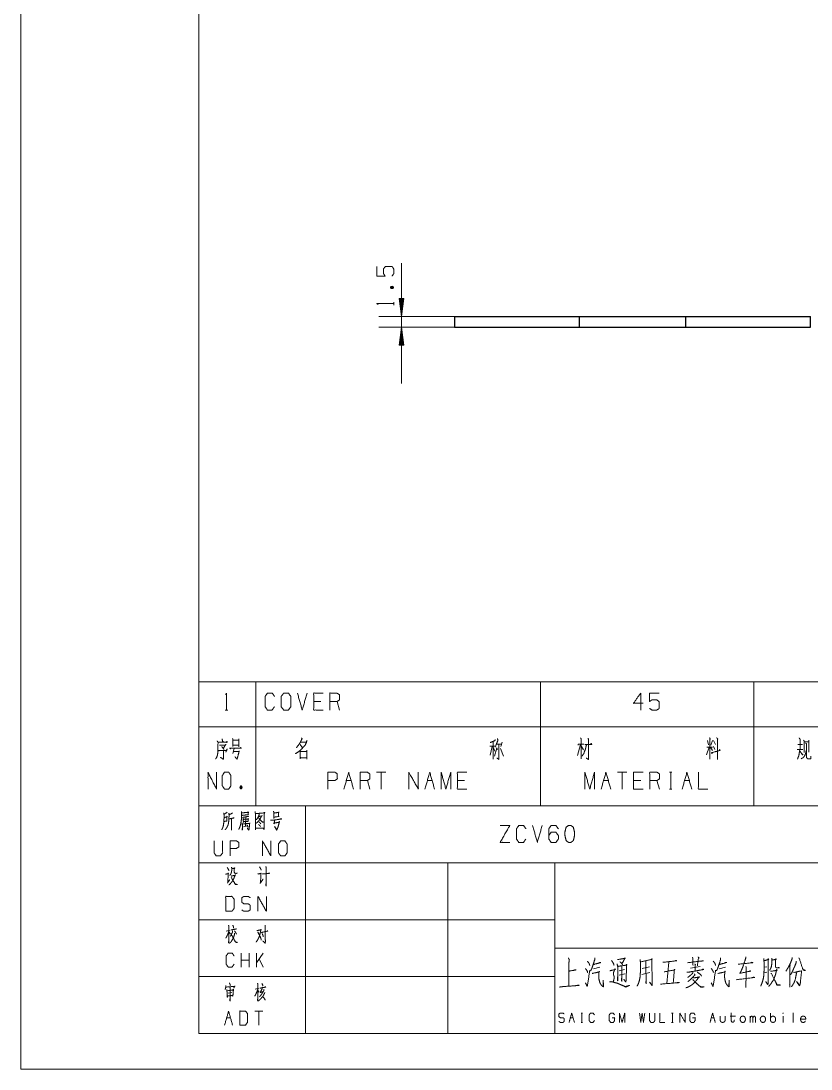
# Model space of a CAD drawing. Header units: millimetres. Extents: x 0 to 210, y 0 to 297.
# Drawn here: x 0 to 111, y 0 to 147.4 of the extents above; entities that cross this region are included whole.
import ezdxf

# ---------------------------------------------------------------- set-up
doc = ezdxf.new("R2010")
doc.units = ezdxf.units.MM
doc.layers.add('101', color=7, linetype='Continuous', true_color=0xffffff)

msp = doc.modelspace()

# ---------------------------------------------------------------- linework, layer by layer
at = {"layer": '101', "color": 133, "linetype": 'Continuous', "lineweight": 18}
for p, q in [((0, 297), (0, 0)), ((25, 292), (25, 5)), ((25, 37), (205, 37)), ((25, 37), (25, 5)), ((40, 37), (40, 5)), ((25, 29), (205, 29)), ((60, 29), (60, 5)), ((75, 29), (75, 5)), ((25, 21), (75, 21)), ((75, 17), (184, 17)), ((25, 13), (75, 13)), ((25, 5), (205, 5)), ((25, 5), (205, 5)), ((0, 0), (210, 0))]:
    msp.add_line(p, q, dxfattribs=at)
at = {"layer": '101', "color": 22, "linetype": 'Continuous', "lineweight": 18}
for p, q in [((53.47, 96.38), (53.47, 113.29)), ((53.8, 108.36), (53.13, 108.36)), ((53.13, 108.36), (53.47, 105.82)), ((53.14, 108.36), (53.14, 108.33)), ((53.14, 108.36), (53.14, 108.33)), ((53.19, 108.36), (53.19, 107.94)), ((53.24, 108.36), (53.24, 107.56)), ((53.29, 108.36), (53.29, 107.17)), ((53.34, 108.36), (53.34, 106.79)), ((53.39, 108.36), (53.39, 106.4)), ((53.44, 108.36), (53.44, 106.01)), ((53.47, 105.82), (53.8, 108.36)), ((53.49, 108.36), (53.49, 106.01)), ((53.54, 108.36), (53.54, 106.4)), ((53.59, 108.36), (53.59, 106.79)), ((53.64, 108.36), (53.64, 107.17)), ((53.7, 108.36), (53.7, 107.56)), ((53.75, 108.36), (53.75, 107.94)), ((53.8, 108.36), (53.8, 108.33)), ((53.8, 108.36), (53.8, 108.33)), ((60.94, 105.82), (50.29, 105.82)), ((60.94, 104.32), (50.29, 104.32)), ((53.47, 104.32), (53.13, 101.78)), ((53.34, 101.78), (53.34, 103.36)), ((53.39, 101.78), (53.39, 103.74)), ((53.44, 101.78), (53.44, 104.13)), ((53.8, 101.78), (53.47, 104.32)), ((53.49, 101.78), (53.49, 104.13)), ((53.54, 101.78), (53.54, 103.74)), ((53.59, 101.78), (53.59, 103.36)), ((53.13, 101.78), (53.8, 101.78)), ((53.14, 101.78), (53.14, 101.81)), ((53.14, 101.78), (53.14, 101.81)), ((53.19, 101.78), (53.19, 102.2)), ((53.24, 101.78), (53.24, 102.58)), ((53.29, 101.78), (53.29, 102.97)), ((53.64, 101.78), (53.64, 102.97)), ((53.7, 101.78), (53.7, 102.58)), ((53.75, 101.78), (53.75, 102.2)), ((53.8, 101.78), (53.8, 101.81)), ((53.8, 101.78), (53.8, 101.81))]:
    msp.add_line(p, q, dxfattribs=at)
at = {"layer": '101', "color": 72, "linetype": 'Continuous', "lineweight": 18}
for p, q in [((51.92, 109.81), (52.35, 109.97)), ((52.37, 107.41), (52.37, 107.84)), ((25, 54.46), (33, 54.46)), ((25, 54.46), (25, 48.11)), ((33, 54.46), (33, 48.11)), ((33, 54.46), (73, 54.46)), ((73, 54.46), (73, 48.11)), ((73, 54.46), (103, 54.46)), ((103, 54.46), (128, 54.46)), ((103, 54.46), (103, 48.11)), ((42.14, 51.68), (41.13, 51.68)), ((44.75, 50.48), (44.41, 51.68)), ((28.67, 50.48), (29.09, 50.48)), ((25, 48.11), (33, 48.11)), ((25, 48.11), (25, 37)), ((33, 48.11), (73, 48.11)), ((33, 48.11), (33, 37)), ((73, 48.11), (73, 37)), ((73, 48.11), (103, 48.11)), ((103, 48.11), (103, 37)), ((103, 48.11), (128, 48.11)), ((29.76, 46.22), (30.58, 46.22)), ((30.59, 46.45), (30.59, 45.3)), ((66.35, 46.08), (66.35, 43.55)), ((67.63, 45.98), (67.45, 45.35)), ((96.49, 46.18), (96.62, 45.6)), ((97.15, 46.18), (96.94, 45.53)), ((97.33, 46.2), (97.61, 45.62)), ((110.1, 46.03), (110.7, 46.03)), ((110.7, 46.25), (110.7, 44.55)), ((29.76, 45.53), (30.58, 45.53)), ((29.95, 45.08), (29.76, 44.38)), ((29.81, 44.65), (30.59, 44.65)), ((39.23, 45.65), (39.55, 45.17)), ((65.88, 45.4), (66.64, 45.4)), ((66.21, 45.35), (65.95, 44.13)), ((66.39, 45.17), (66.6, 44.7)), ((66.87, 45.12), (66.55, 44)), ((66.78, 45.68), (67.56, 45.68)), ((66.8, 45.17), (66.94, 44.95)), ((67.38, 45.08), (67.79, 43.98)), ((78.6, 45.62), (78.21, 44.08)), ((78.74, 45.35), (79.04, 44.9)), ((96.72, 45.25), (96.32, 44.17)), ((96.37, 45.25), (97.18, 45.25)), ((96.87, 45.25), (97.18, 44.77)), ((97.31, 45.37), (97.52, 44.92)), ((109.06, 44.95), (109.87, 44.95)), ((109.15, 45.65), (109.82, 45.65)), ((51.28, 41.74), (49.94, 41.74)), ((50.61, 41.74), (50.61, 39.36)), ((85.14, 41.74), (83.8, 41.74)), ((84.47, 41.74), (84.47, 39.36)), ((91.12, 41.74), (91.46, 41.74)), ((91.3, 41.74), (91.3, 39.36)), ((30.85, 39.81), (30.99, 39.39)), ((45.72, 40.56), (46.39, 40.56)), ((49, 39.36), (48.67, 40.56)), ((57.1, 40.56), (57.77, 40.56)), ((62.33, 40.56), (61.32, 40.56)), ((81.86, 40.56), (82.53, 40.56)), ((87.08, 40.56), (86.08, 40.56)), ((89.7, 39.36), (89.36, 40.56)), ((93.24, 40.56), (93.91, 40.56)), ((91.12, 39.36), (91.46, 39.36)), ((25, 37), (33, 37)), ((33, 37), (73, 37)), ((73, 37), (103, 37)), ((103, 37), (128, 37)), ((31.58, 35.44), (31.57, 34.13)), ((31.29, 34.04), (31.83, 34.2)), ((29.41, 19.54), (28.85, 19.39)), ((29.22, 19.29), (29.42, 19.02)), ((30.96, 14.33), (30.96, 16.3)), ((32.07, 14.33), (32.07, 16.3)), ((34.05, 16.3), (33.08, 14.93)), ((33.08, 14.33), (33.08, 16.3)), ((32.07, 15.33), (30.96, 15.33)), ((34.05, 14.33), (33.49, 15.51)), ((91.04, 15.01), (90.77, 12.01)), ((80.43, 14.08), (81.33, 14.32)), ((84.04, 13.81), (84.82, 13.98)), ((84.04, 13.19), (84.87, 13.39)), ((87.26, 13.29), (88.38, 13.57)), ((88.33, 14.39), (87.28, 14.12)), ((94.09, 14.19), (95.45, 14.43)), ((98.11, 14.08), (99.01, 14.32)), ((104.82, 14.39), (104.43, 14.32)), ((104.79, 13.63), (104.43, 13.53)), ((29.11, 10.67), (29.64, 10.75)), ((33.49, 11.35), (32.92, 11.23)), ((33.28, 11.06), (33.47, 10.81)), ((33.97, 8.15), (32.86, 8.15)), ((33.41, 8.15), (33.41, 6.19)), ((78.7, 7.87), (78.89, 7.87)), ((78.8, 7.87), (78.8, 6.56)), ((91.43, 7.87), (91.62, 7.87)), ((91.53, 7.87), (91.53, 6.56)), ((99.65, 7.43), (100.38, 7.43)), ((102.48, 6.56), (102.48, 7.43)), ((105.3, 6.91), (105.3, 7.87)), ((107.09, 7.43), (107.09, 6.56)), ((108.5, 7.89), (108.5, 6.56)), ((28.89, 7.18), (29.45, 7.18)), ((77.2, 7.22), (77.57, 7.22)), ((78.7, 6.56), (78.89, 6.56)), ((91.43, 6.56), (91.62, 6.56)), ((97, 7.22), (97.37, 7.22))]:
    msp.add_line(p, q, dxfattribs=at)
at = {"layer": '101', "color": 251, "linetype": 'Continuous', "lineweight": 25}
for p, q in [((60.94, 105.82), (60.94, 104.32)), ((78.44, 105.82), (78.44, 104.32)), ((93.44, 104.32), (93.44, 105.82)), ((110.94, 104.32), (110.94, 105.82))]:
    msp.add_line(p, q, dxfattribs=at)
at = {"layer": '101', "color": 72, "linetype": 'Continuous', "lineweight": 18}
for points, knots in [([(52.15, 111.49), (52.37, 111.83), (52.37, 112.52), (52.15, 112.85), (51.2, 112.85), (50.95, 112.52), (50.95, 111.83), (51.17, 111.49), (50, 111.49), (50, 112.85)], [0, 0, 0.062228, 0.168343, 0.230571, 0.376815, 0.441265, 0.54738, 0.609608, 0.79049, 1, 1]), ([(52.35, 109.81), (52.35, 109.97), (52.12, 110.06), (51.92, 109.97), (51.92, 109.81), (52.12, 109.73), (52.35, 109.81), (51.92, 109.97)], [0, 0, 0.093979, 0.236784, 0.365955, 0.459934, 0.589107, 0.731915, 1, 1]), ([(50.2, 107.49), (50, 107.63), (52.37, 107.63)], [0, 0, 0.093492, 1, 1]), ([(28.74, 52.65), (28.88, 52.85), (28.88, 50.48)], [0, 0, 0.093489, 1, 1]), ([(35.62, 50.95), (35.29, 50.48), (34.63, 50.48), (34.3, 50.95), (34.3, 52.38), (34.63, 52.85), (35.31, 52.85), (35.64, 52.38)], [0, 0, 0.114569, 0.243367, 0.357935, 0.638584, 0.753152, 0.885431, 1, 1]), ([(36.91, 50.48), (37.58, 50.48), (37.92, 50.95), (37.92, 52.38), (37.58, 52.85), (36.91, 52.85), (36.56, 52.38), (36.56, 50.95), (36.91, 50.48)], [0, 0, 0.102684, 0.19162, 0.409478, 0.498413, 0.601097, 0.69162, 0.909478, 1, 1]), ([(38.85, 52.85), (39.52, 50.48), (40.2, 52.85)], [0, 0, 0.5, 1, 1]), ([(42.47, 50.48), (41.13, 50.48), (41.13, 52.85), (42.47, 52.85)], [0, 0, 0.265391, 0.734609, 1, 1]), ([(43.41, 50.48), (43.41, 52.85), (44.41, 52.85), (44.75, 52.63), (44.75, 51.9), (44.41, 51.68), (43.41, 51.68)], [0, 0, 0.400951, 0.571035, 0.639278, 0.761674, 0.829917, 1, 1]), ([(87.41, 51.43), (86.07, 51.43), (87.08, 52.85), (87.08, 50.48)], [0, 0, 0.24587, 0.565295, 1, 1]), ([(88.33, 50.7), (88.66, 50.48), (89.35, 50.48), (89.69, 50.7), (89.69, 51.65), (89.35, 51.9), (88.66, 51.9), (88.33, 51.68), (88.33, 52.85), (89.69, 52.85)], [0, 0, 0.062228, 0.168343, 0.230571, 0.376816, 0.441265, 0.547381, 0.609609, 0.79049, 1, 1]), ([(27.56, 46.13), (27.69, 45.95), (27.66, 44.45), (27.59, 44.08), (27.48, 43.78), (27.34, 43.6)], [0, 0, 0.081566, 0.649823, 0.793832, 0.914831, 1, 1]), ([(27.7, 45.95), (29.01, 45.95), (28.93, 46.08), (28.85, 45.9)], [0, 0, 0.79327, 0.883172, 1, 1]), ([(27.89, 45.55), (28.71, 45.55), (28.8, 45.68), (28.41, 45.08), (28.5, 44.95), (28.22, 45.35)], [0, 0, 0.349352, 0.41636, 0.723317, 0.790326, 1, 1]), ([(28.25, 46.45), (28.36, 46), (28.39, 46.08), (28.35, 45.9)], [0, 0, 0.638265, 0.750293, 1, 1]), ([(29.7, 46.47), (29.78, 46.38), (29.78, 45.35)], [0, 0, 0.110318, 1, 1]), ([(39.32, 45.95), (40.08, 45.95), (40.2, 46.18), (39.97, 45.6), (39.55, 45.12), (39.14, 44.7), (38.56, 44.33)], [0, 0, 0.213826, 0.286067, 0.460277, 0.639449, 0.804911, 1, 1]), ([(39.43, 46.55), (39.53, 46.38), (39.48, 46.45), (39.28, 45.98), (39.05, 45.62), (38.7, 45.17)], [0, 0, 0.11364, 0.16465, 0.449685, 0.682204, 1, 1]), ([(66.64, 46.35), (66.64, 46.2), (65.95, 45.9)], [0, 0, 0.166334, 1, 1]), ([(66.94, 46.47), (67.03, 46.22), (66.64, 45.28)], [0, 0, 0.205287, 1, 1]), ([(78.64, 46.55), (78.71, 46.45), (78.71, 43.6)], [0, 0, 0.041201, 1, 1]), ([(79.22, 45.65), (80.21, 45.65), (80.12, 45.78), (80.01, 45.65)], [0, 0, 0.757415, 0.87456, 1, 1]), ([(79.68, 46.53), (79.73, 46.38), (79.73, 43.53), (79.43, 43.73)], [0, 0, 0.047209, 0.892895, 1, 1]), ([(96.76, 46.58), (96.87, 46.38), (96.81, 46.45), (96.81, 43.55)], [0, 0, 0.070343, 0.098885, 1, 1]), ([(97.75, 46.58), (97.93, 46.38), (97.86, 46.45), (97.86, 43.53)], [0, 0, 0.081004, 0.112287, 1, 1]), ([(109.36, 46.55), (109.48, 46.35), (109.48, 45), (109.39, 44.7), (109.36, 44.38), (109.29, 44.03), (109.2, 43.83), (109.11, 43.55)], [0, 0, 0.076124, 0.513098, 0.61433, 0.720148, 0.835726, 0.906502, 1, 1]), ([(110.26, 45.83), (110.38, 45.73), (110.38, 44.85), (110.3, 44.6), (110.26, 44.38), (110.19, 44.2), (110.05, 43.95), (109.91, 43.78), (109.62, 43.63)], [0, 0, 0.062433, 0.405832, 0.509894, 0.59928, 0.673353, 0.786074, 0.87437, 1, 1]), ([(109.96, 46.25), (110.05, 46.1), (110.05, 44.5)], [0, 0, 0.098129, 1, 1]), ([(27.91, 44.83), (27.81, 44.7), (27.77, 44.8), (28.91, 44.8), (28.96, 45), (28.79, 44.55)], [0, 0, 0.074525, 0.127161, 0.672611, 0.770465, 1, 1]), ([(28.44, 44.83), (28.44, 43.55), (28.03, 43.83)], [0, 0, 0.72158, 1, 1]), ([(29.46, 45.08), (29.41, 45), (29.32, 45.12), (30.97, 45.12), (30.87, 45.2), (30.76, 45.08)], [0, 0, 0.040633, 0.11244, 0.868409, 0.923643, 1, 1]), ([(30.67, 44.73), (30.37, 43.55), (30.07, 43.9)], [0, 0, 0.72503, 1, 1]), ([(39.16, 44.8), (39.21, 44.73), (39.21, 43.6), (39.21, 43.78), (40.15, 43.78), (40.15, 43.55), (40.15, 44.83), (40.15, 44.65), (39.25, 44.65)], [0, 0, 0.018725, 0.248081, 0.283758, 0.47474, 0.520612, 0.780548, 0.816225, 1, 1]), ([(67.15, 45.68), (67.15, 43.53), (66.87, 43.73)], [0, 0, 0.861249, 1, 1]), ([(78.3, 45.53), (78.28, 45.68), (79.1, 45.68)], [0, 0, 0.156665, 1, 1]), ([(79.47, 45.62), (79.4, 45.37), (79.36, 45.15), (79.29, 44.9), (79.18, 44.65), (79.1, 44.38), (78.95, 44.17), (78.85, 43.98)], [0, 0, 0.146032, 0.274052, 0.420084, 0.572725, 0.735081, 0.872758, 1, 1]), ([(97.15, 44.5), (97.1, 44.38), (96.99, 44.45), (98.23, 44.8), (98.17, 44.92), (98.1, 44.77)], [0, 0, 0.073273, 0.143367, 0.837239, 0.910514, 1, 1]), ([(109.47, 44.7), (109.82, 44.17), (109.87, 44.23), (109.73, 44.33)], [0, 0, 0.720053, 0.802973, 1, 1]), ([(110.4, 44.7), (110.4, 43.78), (110.49, 43.65), (110.63, 43.6), (110.99, 43.6), (110.99, 43.98)], [0, 0, 0.472766, 0.551006, 0.627665, 0.808337, 1, 1]), ([(26.28, 39.36), (26.28, 41.74), (27.47, 39.36), (27.47, 41.74)], [0, 0, 0.32062, 0.67938, 1, 1]), ([(28.6, 39.36), (29.2, 39.36), (29.5, 39.84), (29.5, 41.26), (29.2, 41.74), (28.6, 41.74), (28.29, 41.26), (28.29, 39.84), (28.6, 39.36)], [0, 0, 0.094595, 0.183573, 0.409674, 0.498652, 0.593247, 0.683573, 0.909673, 1, 1]), ([(43.11, 39.36), (43.11, 41.74), (44.11, 41.74), (44.45, 41.51), (44.45, 40.79), (44.1, 40.56), (43.11, 40.56)], [0, 0, 0.401146, 0.571312, 0.639588, 0.762043, 0.832819, 1, 1]), ([(47.66, 39.36), (47.66, 41.74), (48.67, 41.74), (49, 41.51), (49, 40.79), (48.67, 40.56), (47.66, 40.56)], [0, 0, 0.400952, 0.571035, 0.639278, 0.761674, 0.829917, 1, 1]), ([(54.49, 39.36), (54.49, 41.74), (55.83, 39.36), (55.83, 41.74)], [0, 0, 0.317574, 0.682426, 1, 1]), ([(59.04, 39.36), (59.04, 41.74), (59.71, 39.36), (60.38, 41.74), (60.38, 39.36)], [0, 0, 0.245192, 0.5, 0.754808, 1, 1]), ([(62.66, 39.36), (61.32, 39.36), (61.32, 41.74), (62.66, 41.74)], [0, 0, 0.26539, 0.73461, 1, 1]), ([(79.25, 39.36), (79.25, 41.74), (79.92, 39.36), (80.59, 41.74), (80.59, 39.36)], [0, 0, 0.245192, 0.5, 0.754808, 1, 1]), ([(81.52, 39.36), (82.2, 41.74), (82.87, 39.36)], [0, 0, 0.5, 1, 1]), ([(87.42, 39.36), (86.08, 39.36), (86.08, 41.74), (87.42, 41.74)], [0, 0, 0.265391, 0.734609, 1, 1]), ([(88.35, 39.36), (88.35, 41.74), (89.36, 41.74), (89.7, 41.51), (89.7, 40.79), (89.36, 40.56), (88.35, 40.56)], [0, 0, 0.400952, 0.571035, 0.639278, 0.761674, 0.829917, 1, 1]), ([(95.18, 41.74), (95.18, 39.36), (96.53, 39.36)], [0, 0, 0.638733, 1, 1]), ([(30.85, 39.39), (30.99, 39.39), (31.07, 39.61), (30.99, 39.81), (30.85, 39.81), (30.77, 39.61), (30.85, 39.39), (30.99, 39.81)], [0, 0, 0.086283, 0.23189, 0.363169, 0.449452, 0.580731, 0.726338, 1, 1]), ([(28.99, 36.12), (28.93, 36.08), (28.51, 35.79), (28.48, 35.97), (28.53, 35.79), (28.53, 35.21), (28.51, 34.86), (28.49, 34.62), (28.46, 34.38), (28.42, 34.15), (28.35, 33.93), (28.28, 33.78), (28.21, 33.65)], [0, 0, 0.024362, 0.186801, 0.243941, 0.302152, 0.485022, 0.597666, 0.675195, 0.753199, 0.825098, 0.898191, 0.953346, 1, 1]), ([(28.56, 34.8), (28.59, 34.82), (28.95, 34.88), (28.9, 34.86), (28.95, 35.55), (28.98, 35.46), (28.54, 35.35)], [0, 0, 0.022685, 0.239273, 0.269988, 0.676989, 0.73256, 1, 1]), ([(29.73, 36.03), (29.48, 35.86), (29.24, 35.79), (29.21, 35.97), (29.24, 35.7), (29.23, 35.44), (29.21, 35.15), (29.2, 34.91), (29.17, 34.68), (29.13, 34.44), (29.09, 34.27), (29.01, 34.13), (28.93, 33.98), (28.85, 33.85), (28.78, 33.74), (28.7, 33.65)], [0, 0, 0.09632, 0.172939, 0.229417, 0.313418, 0.396987, 0.487496, 0.564125, 0.634337, 0.711438, 0.768976, 0.817389, 0.871907, 0.920319, 0.962889, 1, 1]), ([(30.99, 36.23), (31.01, 36.03), (31.01, 35.68), (30.99, 35.35), (30.98, 35.13), (30.94, 34.84), (30.9, 34.6), (30.85, 34.33), (30.79, 34.13), (30.71, 33.93), (30.59, 33.69)], [0, 0, 0.076502, 0.212088, 0.33934, 0.424293, 0.535105, 0.630037, 0.733303, 0.813246, 0.895185, 1, 1]), ([(31.04, 36.01), (32.01, 36.12), (31.96, 36.16), (31.91, 35.77), (31.99, 35.77), (31.02, 35.66)], [0, 0, 0.391079, 0.416921, 0.577584, 0.60892, 1, 1]), ([(31.99, 35.57), (31.94, 35.52), (31.55, 35.46), (31.33, 35.41), (31.13, 35.37)], [0, 0, 0.072254, 0.516594, 0.766873, 1, 1]), ([(32.91, 36.19), (32.94, 35.9), (32.97, 33.62), (32.96, 33.87), (34.07, 33.87), (33.99, 33.89), (33.83, 33.87)], [0, 0, 0.069513, 0.617086, 0.67568, 0.942515, 0.962044, 1, 1]), ([(32.96, 35.9), (34.27, 36.03), (34.22, 36.1), (34.19, 35.9), (34.18, 33.91), (34.16, 33.69), (34.05, 33.87)], [0, 0, 0.328132, 0.348329, 0.398411, 0.893177, 0.948287, 1, 1]), ([(33.39, 35.55), (33.46, 35.52), (33.89, 35.59), (33.85, 35.66), (33.64, 35.24), (33.49, 35.02), (33.35, 34.84), (33.21, 34.68), (33.05, 34.57)], [0, 0, 0.033937, 0.260456, 0.302021, 0.540807, 0.679362, 0.795008, 0.902031, 1, 1]), ([(33.47, 35.88), (33.47, 35.77), (33.33, 35.44), (33.16, 35.17), (33.08, 35.06)], [0, 0, 0.119857, 0.510436, 0.853215, 1, 1]), ([(35.49, 36.25), (35.55, 35.99), (35.55, 35.21), (35.55, 35.41), (36.3, 35.52), (36.17, 35.52), (36.2, 36.08), (36.22, 36.16), (36.25, 36.1), (36.14, 36.08), (35.55, 35.99)], [0, 0, 0.076616, 0.29412, 0.35005, 0.563218, 0.598366, 0.753975, 0.779217, 0.799827, 0.831204, 1, 1]), ([(29.23, 35.17), (29.93, 35.3), (29.88, 35.33), (29.81, 35.28)], [0, 0, 0.834809, 0.895274, 1, 1]), ([(29.59, 35.21), (29.59, 33.58), (29.57, 33.69), (29.59, 33.87)], [0, 0, 0.849784, 0.907773, 1, 1]), ([(31.08, 34.62), (31.1, 34.42), (31.12, 33.91), (31.1, 33.58), (31.08, 33.67), (31.12, 33.89)], [0, 0, 0.147471, 0.523364, 0.768668, 0.835022, 1, 1]), ([(31.12, 34.44), (32.18, 34.55), (32.15, 34.62), (32.13, 34.51), (32.08, 34), (32.07, 33.8), (32.01, 33.58), (31.8, 33.87), (32.02, 33.65)], [0, 0, 0.374083, 0.399751, 0.438832, 0.617592, 0.687461, 0.767889, 0.891106, 1, 1]), ([(31.21, 35.26), (31.23, 35.1), (31.26, 34.66), (31.24, 34.77), (31.97, 34.84), (31.91, 34.84), (31.96, 35.24), (31.99, 35.17), (31.23, 35.1)], [0, 0, 0.056492, 0.217482, 0.258029, 0.525926, 0.548633, 0.694164, 0.720795, 1, 1]), ([(31.79, 34.33), (31.85, 34.15), (31.88, 34.02)], [0, 0, 0.579211, 1, 1]), ([(33.36, 35.3), (33.41, 35.3), (33.89, 34.73), (34.07, 34.73), (33.89, 34.77), (33.82, 34.82)], [0, 0, 0.037879, 0.645168, 0.784058, 0.927466, 1, 1]), ([(33.38, 34.38), (33.58, 34.22), (33.68, 34.11)], [0, 0, 0.637933, 1, 1]), ([(33.44, 34.75), (33.61, 34.6), (33.69, 34.49)], [0, 0, 0.630825, 1, 1]), ([(35.06, 34.97), (35.27, 34.97), (35.67, 35.02), (36.67, 35.17), (36.56, 35.19), (36.41, 35.15)], [0, 0, 0.107042, 0.322387, 0.855627, 0.91443, 1, 1]), ([(35.66, 35.02), (35.55, 34.49), (35.52, 34.57), (36.34, 34.71), (36.3, 34.8), (36.3, 34.71), (36.2, 34.33), (36.14, 34.09), (36.06, 33.89), (36, 33.74), (35.95, 33.62), (35.92, 33.6), (35.64, 34.11), (35.94, 33.65)], [0, 0, 0.136367, 0.159976, 0.371153, 0.396348, 0.418608, 0.516111, 0.579315, 0.633124, 0.675136, 0.70536, 0.714998, 0.861275, 1, 1]), ([(68.68, 31.87), (67.34, 31.87), (68.68, 34.24), (67.34, 34.24)], [0, 0, 0.248063, 0.751937, 1, 1]), ([(70.94, 32.34), (70.61, 31.87), (69.95, 31.87), (69.62, 32.34), (69.62, 33.77), (69.95, 34.24), (70.62, 34.24), (70.96, 33.77)], [0, 0, 0.114568, 0.243367, 0.357935, 0.638584, 0.753153, 0.885432, 1, 1]), ([(74.17, 32.82), (74.49, 33.29), (75.18, 33.29), (75.51, 32.82), (75.51, 32.34), (75.18, 31.87), (74.49, 31.87), (74.17, 32.34), (74.17, 33.77), (74.49, 34.24), (75.18, 34.24), (75.51, 33.77)], [0, 0, 0.076963, 0.169761, 0.248073, 0.312018, 0.390331, 0.483129, 0.560092, 0.751927, 0.82889, 0.921688, 1, 1]), ([(77.28, 31.87), (77.61, 32.12), (77.79, 32.82), (77.79, 33.29), (77.61, 34.02), (77.28, 34.24), (76.94, 34.24), (76.6, 34.02), (76.43, 33.29), (76.44, 32.82), (76.6, 32.12), (76.94, 31.87), (77.28, 31.87)], [0, 0, 0.067526, 0.183971, 0.260583, 0.380942, 0.44614, 0.500306, 0.565504, 0.685863, 0.762528, 0.878309, 0.945834, 1, 1]), ([(27.15, 32.07), (27.15, 30.39), (27.43, 29.97), (28.02, 29.97), (28.34, 30.39), (28.34, 32.07)], [0, 0, 0.337151, 0.438598, 0.557781, 0.662849, 1, 1]), ([(29.41, 29.97), (29.41, 32.07), (30.3, 32.07), (30.6, 31.87), (30.6, 31.23), (30.29, 31.03), (29.41, 31.03)], [0, 0, 0.401146, 0.571312, 0.639588, 0.762043, 0.832819, 1, 1]), ([(33.94, 29.97), (33.94, 32.07), (35.12, 29.97), (35.12, 32.07)], [0, 0, 0.317574, 0.682426, 1, 1]), ([(36.5, 29.97), (37.09, 29.97), (37.39, 30.39), (37.39, 31.65), (37.09, 32.07), (36.5, 32.07), (36.19, 31.65), (36.19, 30.39), (36.5, 29.97)], [0, 0, 0.102684, 0.19162, 0.409478, 0.498413, 0.601097, 0.691619, 0.909477, 1, 1]), ([(28.99, 28.33), (29.18, 28.02), (29.21, 27.89)], [0, 0, 0.726446, 1, 1]), ([(29.6, 28.37), (29.62, 28.17), (29.62, 27.95), (29.58, 27.75), (29.54, 27.55), (29.47, 27.42), (29.41, 27.31), (29.33, 27.2)], [0, 0, 0.161539, 0.340476, 0.503497, 0.668951, 0.787641, 0.890429, 1, 1]), ([(29.63, 28.19), (30.05, 28.24), (30.02, 28.31), (29.97, 28.13), (29.97, 27.97), (29.97, 27.69), (29.99, 27.62), (30.02, 27.55), (30.08, 27.53), (30.16, 27.51), (30.27, 27.51), (30.33, 27.53), (30.38, 27.58)], [0, 0, 0.256865, 0.301249, 0.41201, 0.505691, 0.679668, 0.720916, 0.765302, 0.805444, 0.85461, 0.920841, 0.960986, 1, 1]), ([(33.53, 28.42), (33.72, 28.08), (33.75, 27.95)], [0, 0, 0.736536, 1, 1]), ([(34.42, 28.48), (34.44, 28.33), (34.44, 25.74), (34.42, 25.92), (34.44, 26.14)], [0, 0, 0.049514, 0.872927, 0.929447, 1, 1]), ([(28.76, 27.4), (29.18, 27.49), (29.12, 27.58), (29.1, 27.4), (29.08, 26.23), (29.01, 26.14), (29.33, 26.61)], [0, 0, 0.16742, 0.209471, 0.278411, 0.733408, 0.779232, 1, 1]), ([(29.54, 27.13), (30.15, 27.25), (30.1, 27.31), (29.96, 26.91), (29.88, 26.74), (29.8, 26.58), (29.68, 26.38), (29.54, 26.21), (29.4, 26.05), (29.29, 25.94), (29.19, 25.88)], [0, 0, 0.25494, 0.288366, 0.462054, 0.541624, 0.612967, 0.709672, 0.802667, 0.88873, 0.952732, 1, 1]), ([(29.52, 26.94), (29.55, 26.94), (30.13, 25.96), (30.43, 25.94), (30.13, 26.01), (30.05, 26.1)], [0, 0, 0.016601, 0.617584, 0.775731, 0.937327, 1, 1]), ([(33.3, 27.42), (33.74, 27.51), (33.7, 27.55), (33.67, 26.19), (33.61, 26.1), (34.03, 26.72)], [0, 0, 0.163599, 0.18344, 0.685806, 0.725488, 1, 1]), ([(33.94, 27.42), (34.95, 27.53), (34.89, 27.55), (34.77, 27.51)], [0, 0, 0.837054, 0.891368, 1, 1]), ([(28.77, 22.18), (29.65, 22.18), (29.96, 22.6), (29.96, 23.86), (29.65, 24.28), (28.77, 24.28), (28.77, 22.18)], [0, 0, 0.142135, 0.227161, 0.43179, 0.516816, 0.658951, 1, 1]), ([(31.02, 22.38), (31.32, 22.18), (31.93, 22.18), (32.22, 22.4), (32.22, 23.02), (31.93, 23.24), (31.33, 23.24), (31.02, 23.44), (31.02, 24.08), (31.33, 24.28), (31.93, 24.28), (32.22, 24.08)], [0, 0, 0.068036, 0.184055, 0.254519, 0.372335, 0.4428, 0.555843, 0.62637, 0.748394, 0.818921, 0.931964, 1, 1]), ([(33.3, 22.18), (33.3, 24.28), (34.48, 22.18), (34.48, 24.28)], [0, 0, 0.317574, 0.682426, 1, 1]), ([(29.2, 19.39), (29.12, 19.1), (29.01, 18.85), (28.91, 18.63), (28.79, 18.42)], [0, 0, 0.285938, 0.539663, 0.775434, 1, 1]), ([(29.16, 20.22), (29.23, 20.1), (29.2, 20.14), (29.2, 17.7), (29.17, 17.84), (29.2, 18.05)], [0, 0, 0.048142, 0.065074, 0.880813, 0.930182, 1, 1]), ([(29.73, 19.41), (29.72, 19.25), (29.57, 18.96), (29.47, 18.75), (29.41, 18.67)], [0, 0, 0.201933, 0.596285, 0.876828, 1, 1]), ([(29.54, 19.56), (30.29, 19.7), (30.23, 19.72), (30.16, 19.68)], [0, 0, 0.838753, 0.907253, 1, 1]), ([(29.76, 20.22), (29.85, 20.03), (29.88, 19.91), (29.88, 19.79)], [0, 0, 0.449923, 0.728678, 1, 1]), ([(30.01, 19.41), (30.18, 19.19), (30.23, 19.08), (30.29, 18.96)], [0, 0, 0.535198, 0.744447, 1, 1]), ([(33.13, 19.46), (33.77, 19.58), (33.73, 19.64), (33.68, 19.39), (33.62, 19.14), (33.56, 18.88), (33.45, 18.54), (33.32, 18.28), (33.3, 18.23), (33.18, 18.05), (33.04, 17.84)], [0, 0, 0.244424, 0.27277, 0.366787, 0.461904, 0.564546, 0.695473, 0.80714, 0.823505, 0.905515, 1, 1]), ([(33.27, 19.31), (33.67, 18.5), (33.74, 18.28), (33.75, 18.13)], [0, 0, 0.700219, 0.886542, 1, 1]), ([(33.8, 19.23), (33.84, 19.21), (34.69, 19.41), (34.63, 19.43), (34.57, 19.39)], [0, 0, 0.045964, 0.873306, 0.932105, 1, 1]), ([(34.3, 20.24), (34.33, 20.01), (34.33, 18.44), (34.34, 17.92), (34.33, 17.72), (34.31, 17.67), (33.99, 18.01), (34.31, 17.72)], [0, 0, 0.066217, 0.519981, 0.669306, 0.729161, 0.741826, 0.875055, 1, 1]), ([(29.99, 19.1), (30.01, 18.94), (29.92, 18.65), (29.83, 18.42), (29.73, 18.23), (29.56, 17.94), (29.45, 17.82), (29.32, 17.7)], [0, 0, 0.103477, 0.291956, 0.443856, 0.57619, 0.787107, 0.887317, 1, 1]), ([(29.6, 18.81), (29.64, 18.77), (30.16, 17.82), (30.43, 17.8), (30.17, 17.86), (30.1, 17.94)], [0, 0, 0.033496, 0.63366, 0.788434, 0.938664, 1, 1]), ([(33.9, 19.04), (34.03, 18.73), (34.05, 18.59)], [0, 0, 0.698421, 1, 1]), ([(29.94, 14.73), (29.66, 14.33), (29.12, 14.33), (28.84, 14.73), (28.84, 15.91), (29.12, 16.3), (29.67, 16.3), (29.95, 15.91)], [0, 0, 0.114569, 0.243367, 0.357935, 0.638584, 0.753152, 0.885431, 1, 1]), ([(76.92, 15.64), (77.07, 15.29), (77.02, 15.39), (76.99, 14.67), (76.99, 12.63), (76.97, 11.67)], [0, 0, 0.088892, 0.116032, 0.287979, 0.770794, 1, 1]), ([(79.6, 15.15), (79.82, 14.88), (79.87, 14.74), (79.92, 14.57)], [0, 0, 0.519919, 0.73571, 1, 1]), ([(80.63, 15.64), (80.63, 15.39), (80.38, 14.63), (80.21, 14.12), (80.04, 13.81)], [0, 0, 0.124612, 0.535976, 0.81716, 1, 1]), ([(80.46, 14.7), (81.5, 14.98), (81.33, 14.98), (81.16, 14.88)], [0, 0, 0.74542, 0.862771, 1, 1]), ([(82.99, 15.26), (83.26, 14.84), (83.33, 14.6)], [0, 0, 0.661597, 1, 1]), ([(83.77, 14.77), (83.85, 14.39), (83.85, 12.39), (83.8, 12.63), (83.85, 12.98)], [0, 0, 0.129595, 0.800553, 0.883167, 1, 1]), ([(83.8, 15.39), (84.92, 15.57), (84.89, 15.64), (84.46, 14.81), (84.16, 15.08), (84.48, 14.77), (84.53, 14.63)], [0, 0, 0.36175, 0.385072, 0.683729, 0.811932, 0.953357, 1, 1]), ([(83.85, 14.43), (84.72, 14.57), (85.14, 14.6), (85.09, 14.74), (85.07, 13.67), (85.04, 13.01), (85.02, 12.46), (84.99, 12.22), (84.7, 12.63)], [0, 0, 0.198437, 0.291328, 0.324004, 0.562829, 0.709268, 0.832621, 0.886809, 1, 1]), ([(86.99, 15.39), (87.06, 14.98), (87.04, 14.57), (87.04, 13.84), (87.02, 13.19), (86.97, 12.81), (86.89, 12.43), (86.77, 12.05), (86.67, 11.84), (86.58, 11.67)], [0, 0, 0.110336, 0.219176, 0.409317, 0.581468, 0.681885, 0.783317, 0.887931, 0.947989, 1, 1]), ([(87.06, 15.05), (88.7, 15.43), (88.65, 15.53), (88.65, 15.01), (88.67, 13.6), (88.67, 12.77), (88.7, 12.25), (88.67, 11.91), (88.67, 11.74), (88.31, 12.22), (88.65, 11.84)], [0, 0, 0.25021, 0.267274, 0.344453, 0.555439, 0.678925, 0.756189, 0.80777, 0.833496, 0.923863, 1, 1]), ([(87.8, 15.19), (87.84, 12.46), (87.84, 11.98), (87.82, 12.19), (87.84, 12.6)], [0, 0, 0.711345, 0.837386, 0.891778, 1, 1]), ([(90.21, 15.01), (92.14, 15.22), (92.04, 15.26), (91.87, 15.19)], [0, 0, 0.870758, 0.917254, 1, 1]), ([(93.67, 14.95), (95.87, 15.22), (95.75, 15.22), (95.6, 15.15)], [0, 0, 0.886329, 0.935184, 1, 1]), ([(94.33, 15.7), (94.43, 15.57), (94.38, 15.57), (94.43, 14.57)], [0, 0, 0.138589, 0.178592, 1, 1]), ([(94.7, 14.77), (94.79, 14.67), (94.75, 14.63), (94.72, 13.81)], [0, 0, 0.138047, 0.196037, 1, 1]), ([(95.16, 15.77), (95.31, 15.6), (95.21, 15.67), (95.04, 14.53)], [0, 0, 0.151118, 0.230946, 1, 1]), ([(97.28, 15.15), (97.5, 14.88), (97.55, 14.74), (97.6, 14.57)], [0, 0, 0.519919, 0.73571, 1, 1]), ([(98.31, 15.64), (98.31, 15.39), (98.06, 14.63), (97.89, 14.12), (97.72, 13.81)], [0, 0, 0.124612, 0.535977, 0.81716, 1, 1]), ([(98.14, 14.7), (99.18, 14.98), (99.01, 14.98), (98.84, 14.88)], [0, 0, 0.74542, 0.862771, 1, 1]), ([(100.77, 14.74), (102.84, 14.95), (102.74, 15.01), (102.48, 14.91)], [0, 0, 0.83656, 0.884539, 1, 1]), ([(101.84, 15.77), (101.84, 15.57), (101.52, 14.6), (101.31, 14.05), (101.04, 13.46), (100.99, 13.46), (102.55, 13.77), (102.45, 13.81), (102.23, 13.7)], [0, 0, 0.046524, 0.275032, 0.408547, 0.553503, 0.564467, 0.922193, 0.945451, 1, 1]), ([(104.38, 15.53), (104.4, 15.26), (104.43, 14.39), (104.4, 13.57), (104.35, 12.91), (104.21, 12.32), (104.06, 11.91), (103.94, 11.67)], [0, 0, 0.070329, 0.28934, 0.499598, 0.66644, 0.819873, 0.931328, 1, 1]), ([(104.45, 15.22), (105.09, 15.43), (104.99, 15.5), (104.99, 12.15), (104.96, 11.91), (104.94, 11.84), (104.65, 12.29), (104.94, 11.91)], [0, 0, 0.122096, 0.143967, 0.756448, 0.800872, 0.814267, 0.912285, 1, 1]), ([(105.5, 15.6), (105.52, 15.26), (105.5, 14.81), (105.45, 14.43), (105.35, 14.15), (105.23, 13.94), (105.16, 13.88)], [0, 0, 0.190955, 0.438946, 0.650197, 0.811822, 0.94447, 1, 1]), ([(105.55, 15.32), (106.13, 15.43), (106.06, 15.53), (106.01, 15.01), (106.01, 14.57), (106.04, 14.32), (106.16, 14.22), (106.6, 14.22), (106.5, 14.29), (106.33, 14.22)], [0, 0, 0.2097, 0.254412, 0.437767, 0.595973, 0.681594, 0.738018, 0.892888, 0.935041, 1, 1]), ([(108.38, 15.67), (108.35, 15.5), (108.18, 15.01), (108.01, 14.67), (107.79, 14.26), (107.62, 13.98), (107.47, 13.74)], [0, 0, 0.081145, 0.319755, 0.499048, 0.717309, 0.868472, 1, 1]), ([(108.91, 15.15), (108.94, 15.01), (108.72, 14.43), (108.62, 14.22), (108.47, 13.88), (108.33, 13.57), (108.13, 13.25)], [0, 0, 0.067376, 0.368458, 0.47848, 0.658655, 0.823687, 1, 1]), ([(109.28, 15.64), (109.35, 15.57), (109.91, 13.91), (110.26, 13.84), (109.94, 13.98), (109.84, 14.12)], [0, 0, 0.037082, 0.681736, 0.810183, 0.937685, 1, 1]), ([(77.02, 13.77), (77.99, 13.94), (77.92, 13.98), (77.75, 13.91)], [0, 0, 0.788942, 0.853363, 1, 1]), ([(79.31, 14.15), (79.53, 13.84), (79.58, 13.74), (79.63, 13.57)], [0, 0, 0.564234, 0.734009, 1, 1]), ([(79.31, 12.12), (79.58, 11.6), (79.92, 13.88)], [0, 0, 0.202025, 1, 1]), ([(80.24, 13.43), (81.29, 13.67), (81.24, 13.77), (81.21, 13.53), (81.19, 13.19), (81.19, 12.94), (81.21, 12.67), (81.31, 12.25), (81.38, 12.05), (81.48, 11.91), (81.58, 11.74), (81.7, 11.63), (81.85, 11.56), (81.82, 12.5), (81.8, 11.63)], [0, 0, 0.198343, 0.219429, 0.26416, 0.327897, 0.372402, 0.423463, 0.501847, 0.542308, 0.573453, 0.609975, 0.639453, 0.66927, 0.84099, 1, 1]), ([(82.75, 13.81), (83.53, 14.01), (83.46, 14.08), (83.38, 13.88), (83.26, 13.57), (83.24, 13.43), (83.26, 13.25), (83.33, 13.05), (83.36, 12.81), (83.28, 12.46), (83.24, 12.25)], [0, 0, 0.288066, 0.323944, 0.402266, 0.52127, 0.571262, 0.633411, 0.711733, 0.798322, 0.924133, 1, 1]), ([(84.41, 14.46), (84.41, 13.6), (84.43, 12.77), (84.43, 12.29), (84.38, 12.53), (84.43, 12.94)], [0, 0, 0.304008, 0.595981, 0.766226, 0.853067, 1, 1]), ([(90.36, 13.67), (91.89, 13.94), (91.82, 14.05), (91.65, 12.08)], [0, 0, 0.426349, 0.460964, 1, 1]), ([(93.58, 13.63), (93.65, 13.6), (93.7, 13.6), (94.94, 13.81), (95.94, 14.01), (95.87, 14.05), (95.7, 13.98)], [0, 0, 0.030219, 0.048442, 0.519508, 0.900991, 0.93121, 1, 1]), ([(94.4, 13.6), (94.43, 13.46), (94.38, 13.46), (94.09, 13.19), (93.7, 12.88)], [0, 0, 0.128574, 0.173331, 0.542434, 1, 1]), ([(94.65, 13.39), (94.7, 13.15), (94.65, 13.19), (94.31, 12.81), (94.01, 12.53), (93.72, 12.29)], [0, 0, 0.154139, 0.191519, 0.510908, 0.762595, 1, 1]), ([(95.01, 13.63), (95.5, 13.29), (95.62, 13.08)], [0, 0, 0.713216, 1, 1]), ([(96.99, 14.15), (97.21, 13.84), (97.26, 13.74), (97.31, 13.57)], [0, 0, 0.564236, 0.73401, 1, 1]), ([(96.99, 12.12), (97.26, 11.6), (97.6, 13.88)], [0, 0, 0.202026, 1, 1]), ([(97.92, 13.43), (98.96, 13.67), (98.92, 13.77), (98.89, 13.53), (98.87, 13.19), (98.87, 12.94), (98.89, 12.67), (98.99, 12.25), (99.06, 12.05), (99.16, 11.91), (99.26, 11.74), (99.38, 11.63), (99.53, 11.56), (99.5, 12.5), (99.48, 11.63)], [0, 0, 0.198342, 0.219428, 0.26416, 0.327897, 0.372402, 0.423463, 0.501847, 0.542307, 0.573452, 0.609974, 0.639453, 0.66927, 0.840991, 1, 1]), ([(101.87, 14.43), (101.89, 14.26), (101.87, 11.46), (101.84, 11.74), (101.87, 12.08)], [0, 0, 0.048505, 0.826565, 0.903707, 1, 1]), ([(105.33, 13.74), (106.26, 13.88), (106.18, 14.01), (106.11, 13.63), (106.01, 13.22), (105.91, 12.98), (105.82, 12.7), (105.67, 12.43), (105.48, 12.15), (105.33, 11.91), (105.18, 11.74), (105.06, 11.63)], [0, 0, 0.248086, 0.289439, 0.391758, 0.504362, 0.573317, 0.650816, 0.733521, 0.823007, 0.897765, 0.957654, 1, 1]), ([(105.38, 13.43), (105.45, 13.43), (106.23, 11.81), (106.72, 11.81), (106.23, 11.87), (105.94, 12.43)], [0, 0, 0.021039, 0.538445, 0.678705, 0.820361, 1, 1]), ([(108.06, 14.63), (108.04, 11.53), (108.01, 11.81), (108.06, 12.08)], [0, 0, 0.847819, 0.923473, 1, 1]), ([(108.94, 13.57), (108.96, 13.43), (108.79, 12.56), (108.6, 12.08), (108.43, 11.81), (108.26, 11.56)], [0, 0, 0.064861, 0.4718, 0.712904, 0.863112, 1, 1]), ([(108.55, 13.63), (108.62, 13.57), (108.67, 13.6), (109.69, 13.81), (109.55, 12.46), (109.5, 11.98), (109.43, 11.77), (109.38, 11.7), (108.99, 12.32), (109.4, 11.77)], [0, 0, 0.021075, 0.033595, 0.2526, 0.536205, 0.63793, 0.683936, 0.701643, 0.855332, 1, 1]), ([(29.3, 12.1), (29.39, 11.89), (29.42, 11.75)], [0, 0, 0.603342, 1, 1]), ([(33.22, 12.08), (33.28, 11.97), (33.27, 11.99), (33.27, 9.55), (33.25, 9.74), (33.27, 9.94)], [0, 0, 0.039885, 0.048389, 0.86771, 0.930393, 1, 1]), ([(33.85, 12.04), (33.96, 11.83), (33.97, 11.75), (33.96, 11.68)], [0, 0, 0.609648, 0.831593, 1, 1]), ([(75.68, 11.53), (76.26, 11.6), (77.68, 11.7), (78.43, 11.77), (78.36, 11.81), (78.09, 11.74)], [0, 0, 0.188616, 0.64251, 0.885467, 0.911353, 1, 1]), ([(82.72, 12.25), (82.92, 12.29), (83.14, 12.25), (83.46, 12.15), (83.77, 12.08), (84.24, 11.87), (84.65, 11.7), (84.97, 11.53), (85.53, 11.77), (84.97, 11.6), (84.7, 11.67)], [0, 0, 0.051192, 0.108601, 0.194772, 0.278607, 0.409734, 0.525756, 0.619011, 0.776801, 0.928429, 1, 1]), ([(89.87, 11.94), (92.53, 12.15), (92.41, 12.19), (92.19, 12.15)], [0, 0, 0.884285, 0.926313, 1, 1]), ([(94.48, 12.88), (94.55, 12.81), (95.33, 12.94), (95.28, 12.98), (94.99, 12.56), (94.82, 12.36), (94.62, 12.15), (94.4, 11.94), (94.16, 11.77), (93.89, 11.6), (93.67, 11.5), (93.43, 11.43)], [0, 0, 0.029336, 0.260531, 0.277959, 0.425847, 0.504113, 0.587088, 0.675096, 0.762234, 0.855274, 0.926064, 1, 1]), ([(94.38, 12.56), (94.45, 12.56), (94.6, 12.36), (95.14, 11.84), (95.55, 11.5), (96.01, 11.56), (95.58, 11.53), (95.38, 11.67)], [0, 0, 0.026517, 0.118384, 0.388538, 0.584009, 0.7538, 0.913392, 1, 1]), ([(100.5, 12.56), (103.09, 12.88), (102.96, 12.91), (102.74, 12.84)], [0, 0, 0.879479, 0.922284, 1, 1]), ([(28.78, 11.75), (28.78, 11.56), (28.72, 11.27), (28.69, 11.17)], [0, 0, 0.316024, 0.817547, 1, 1]), ([(28.78, 11.52), (30.09, 11.64), (30.06, 11.7), (29.89, 11.37)], [0, 0, 0.748922, 0.787785, 1, 1]), ([(28.91, 11.19), (28.94, 11), (29, 10.09), (28.98, 10.26), (29.71, 10.34), (29.63, 10.36), (29.46, 10.32)], [0, 0, 0.083432, 0.487207, 0.560755, 0.88655, 0.926462, 1, 1]), ([(29.71, 10.34), (29.77, 10.23), (29.86, 11.23), (29.89, 11.15), (28.97, 11)], [0, 0, 0.055629, 0.522279, 0.563365, 1, 1]), ([(29.36, 11.46), (29.39, 11.41), (29.38, 9.53), (29.35, 9.72), (29.38, 9.94)], [0, 0, 0.021551, 0.822258, 0.902418, 1, 1]), ([(33.28, 11.21), (33.15, 10.88), (33.05, 10.63), (32.96, 10.44), (32.84, 10.26)], [0, 0, 0.339095, 0.594724, 0.790666, 1, 1]), ([(34.25, 10.75), (34.2, 10.61), (34.03, 10.28), (33.85, 10.07), (33.66, 9.84), (33.5, 9.68), (33.37, 9.55)], [0, 0, 0.100504, 0.349354, 0.529552, 0.726518, 0.879827, 1, 1]), ([(34.15, 11.17), (34.13, 11.06), (33.96, 10.75), (33.94, 10.73), (33.81, 10.52), (33.66, 10.32), (33.5, 10.13)], [0, 0, 0.084867, 0.37449, 0.395072, 0.594273, 0.800096, 1, 1]), ([(33.6, 11.37), (34.42, 11.54), (34.37, 11.56), (34.25, 11.5)], [0, 0, 0.811184, 0.871424, 1, 1]), ([(33.9, 11.39), (33.88, 11.27), (33.63, 10.77), (33.6, 10.75), (34.06, 10.9)], [0, 0, 0.104847, 0.570661, 0.600717, 1, 1]), ([(33.97, 10.19), (34.26, 9.84), (34.32, 9.68), (34.23, 9.88)], [0, 0, 0.533338, 0.737997, 1, 1]), ([(30.74, 6.19), (31.56, 6.19), (31.85, 6.58), (31.85, 7.76), (31.56, 8.15), (30.74, 8.15), (30.74, 6.19)], [0, 0, 0.142135, 0.227161, 0.43179, 0.516816, 0.658951, 1, 1]), ([(75.59, 6.69), (75.78, 6.56), (76.16, 6.56), (76.34, 6.7), (76.34, 7.09), (76.16, 7.22), (75.79, 7.22), (75.59, 7.35), (75.59, 7.75), (75.79, 7.87), (76.16, 7.87), (76.34, 7.75)], [0, 0, 0.068036, 0.184054, 0.254519, 0.372335, 0.4428, 0.555843, 0.62637, 0.748393, 0.818921, 0.931964, 1, 1]), ([(80.58, 6.82), (80.39, 6.56), (80.03, 6.56), (79.85, 6.82), (79.85, 7.61), (80.03, 7.87), (80.4, 7.87), (80.59, 7.61)], [0, 0, 0.114568, 0.243367, 0.357935, 0.638584, 0.753152, 0.885432, 1, 1]), ([(83.05, 7.22), (83.42, 7.22), (83.42, 6.82), (83.23, 6.56), (82.85, 6.56), (82.67, 6.82), (82.67, 7.61), (82.86, 7.87), (83.22, 7.87), (83.41, 7.61)], [0, 0, 0.103296, 0.214796, 0.304261, 0.410275, 0.49974, 0.718896, 0.809957, 0.910535, 1, 1]), ([(84.09, 6.56), (84.09, 7.87), (84.46, 6.56), (84.83, 7.87), (84.83, 6.56)], [0, 0, 0.245192, 0.5, 0.754808, 1, 1]), ([(86.92, 7.87), (87.09, 6.56), (87.28, 7.87), (87.47, 6.56), (87.66, 7.87)], [0, 0, 0.249746, 0.499742, 0.750003, 1, 1]), ([(88.33, 7.87), (88.33, 6.82), (88.51, 6.56), (88.88, 6.56), (89.07, 6.82), (89.07, 7.87)], [0, 0, 0.337151, 0.438598, 0.557782, 0.662849, 1, 1]), ([(89.75, 7.87), (89.75, 6.56), (90.49, 6.56)], [0, 0, 0.638735, 1, 1]), ([(92.58, 6.56), (92.58, 7.87), (93.32, 6.56), (93.32, 7.87)], [0, 0, 0.317574, 0.682426, 1, 1]), ([(94.36, 7.22), (94.73, 7.22), (94.73, 6.82), (94.55, 6.56), (94.17, 6.56), (93.98, 6.82), (93.98, 7.61), (94.17, 7.87), (94.54, 7.87), (94.72, 7.61)], [0, 0, 0.103294, 0.214794, 0.304259, 0.410275, 0.49974, 0.718895, 0.809956, 0.910535, 1, 1]), ([(96.82, 6.56), (97.19, 7.87), (97.56, 6.56)], [0, 0, 0.500001, 1, 1]), ([(98.23, 7.43), (98.23, 6.91), (98.29, 6.73), (98.4, 6.6), (98.54, 6.56), (98.66, 6.56), (98.8, 6.6), (98.91, 6.73), (98.96, 6.91), (98.96, 7.43)], [0, 0, 0.242016, 0.329107, 0.404862, 0.470732, 0.529268, 0.595138, 0.670893, 0.757984, 1, 1]), ([(100.24, 6.88), (100.19, 6.69), (100.09, 6.58), (99.95, 6.58), (99.83, 6.69), (99.79, 6.88), (99.79, 7.89)], [0, 0, 0.107405, 0.190396, 0.26402, 0.350758, 0.457, 1, 1]), ([(101.12, 6.73), (101.23, 6.6), (101.36, 6.56), (101.49, 6.56), (101.63, 6.6), (101.73, 6.73), (101.79, 6.91), (101.79, 7.1), (101.73, 7.27), (101.63, 7.39), (101.49, 7.43), (101.36, 7.43), (101.23, 7.39), (101.12, 7.27), (101.06, 7.1), (101.06, 6.91), (101.12, 6.73)], [0, 0, 0.063223, 0.118197, 0.16705, 0.222024, 0.285249, 0.357934, 0.432348, 0.5, 0.563226, 0.6182, 0.667052, 0.722026, 0.785249, 0.852901, 0.927315, 1, 1]), ([(102.48, 7.17), (102.5, 7.32), (102.6, 7.42), (102.71, 7.42), (102.81, 7.32), (102.85, 7.17), (102.85, 6.56)], [0, 0, 0.118879, 0.22446, 0.306986, 0.412562, 0.533087, 1, 1]), ([(102.85, 7.17), (102.88, 7.32), (102.97, 7.42), (103.09, 7.42), (103.18, 7.32), (103.22, 7.17), (103.22, 6.56)], [0, 0, 0.118605, 0.223938, 0.31376, 0.413913, 0.53416, 1, 1]), ([(103.95, 6.73), (104.06, 6.6), (104.19, 6.56), (104.32, 6.56), (104.46, 6.6), (104.56, 6.73), (104.62, 6.91), (104.62, 7.1), (104.56, 7.27), (104.46, 7.39), (104.32, 7.43), (104.19, 7.43), (104.06, 7.39), (103.95, 7.27), (103.89, 7.1), (103.89, 6.91), (103.95, 6.73)], [0, 0, 0.063223, 0.118197, 0.16705, 0.222024, 0.285249, 0.357934, 0.432348, 0.5, 0.563226, 0.6182, 0.667052, 0.722026, 0.785249, 0.852901, 0.927315, 1, 1]), ([(105.3, 6.91), (105.36, 6.73), (105.47, 6.6), (105.61, 6.56), (105.73, 6.56), (105.87, 6.6), (105.98, 6.73), (106.04, 6.91), (106.04, 7.1), (105.98, 7.27), (105.87, 7.39), (105.73, 7.43), (105.61, 7.43), (105.47, 7.39), (105.36, 7.27), (105.3, 7.1)], [0, 0, 0.078529, 0.146835, 0.206229, 0.25901, 0.318404, 0.38671, 0.465239, 0.545636, 0.618727, 0.687034, 0.746428, 0.799208, 0.858602, 0.926909, 1, 1]), ([(107.09, 7.79), (107.11, 7.85), (107.09, 7.89), (107.07, 7.85), (107.09, 7.79)], [0, 0, 0.280626, 0.5, 0.719374, 1, 1]), ([(110.22, 6.73), (110.11, 6.6), (109.98, 6.56), (109.85, 6.56), (109.71, 6.6), (109.61, 6.73), (109.55, 6.91), (109.55, 7.1), (109.61, 7.27), (109.71, 7.39), (109.85, 7.43), (109.98, 7.43), (110.11, 7.39), (110.22, 7.27), (110.28, 7.1), (110.28, 7), (109.55, 7)], [0, 0, 0.053947, 0.100854, 0.142542, 0.18945, 0.243397, 0.305417, 0.368913, 0.426638, 0.480585, 0.527493, 0.569181, 0.616088, 0.670035, 0.727761, 0.759509, 1, 1])]:
    msp.add_open_spline(points, degree=1, knots=knots, dxfattribs=at)
at = {"layer": '101', "color": 251, "linetype": 'Continuous', "lineweight": 25}
for points, knots in [([(60.94, 105.82), (61.35, 105.82), (61.87, 105.82), (63.49, 105.82), (65.85, 105.82), (68.88, 105.82), (72.47, 105.82), (74.44, 105.82)], [0, 0, 0.03063, 0.068678, 0.188671, 0.363684, 0.587929, 0.853991, 1, 1]), ([(74.44, 105.82), (75.67, 105.82), (77.56, 105.82), (78.44, 105.82)], [0, 0, 0.308595, 0.779942, 1, 1]), ([(78.44, 105.82), (78.85, 105.82), (80.02, 105.82), (80.86, 105.82), (82.93, 105.82), (85.32, 105.82), (87.78, 105.82), (90.04, 105.82), (91.86, 105.82), (92.54, 105.82), (93.34, 105.82), (93.44, 105.82)], [0, 0, 0.027095, 0.105435, 0.161364, 0.299156, 0.458711, 0.622741, 0.773469, 0.894565, 0.939731, 0.993179, 1, 1]), ([(93.44, 105.82), (93.74, 105.82), (95.16, 105.82), (97.45, 105.82)], [0, 0, 0.075521, 0.428033, 1, 1]), ([(97.45, 105.82), (101.28, 105.82), (104.6, 105.82), (107.3, 105.82), (109.3, 105.82), (110.01, 105.82), (110.84, 105.82), (110.94, 105.82)], [0, 0, 0.283747, 0.52992, 0.730379, 0.878495, 0.931322, 0.992327, 1, 1]), ([(60.94, 104.32), (61.35, 104.32), (61.87, 104.32), (63.49, 104.32), (65.85, 104.32), (68.88, 104.32), (72.47, 104.32), (74.44, 104.32)], [0, 0, 0.03063, 0.068678, 0.188671, 0.363684, 0.587929, 0.853991, 1, 1]), ([(74.44, 104.32), (75.67, 104.32), (77.56, 104.32), (78.44, 104.32)], [0, 0, 0.308595, 0.779942, 1, 1]), ([(78.44, 104.32), (78.85, 104.32), (80.02, 104.32), (80.86, 104.32), (82.93, 104.32), (85.32, 104.32), (87.78, 104.32), (90.04, 104.32), (91.86, 104.32), (92.54, 104.32), (93.34, 104.32), (93.44, 104.32)], [0, 0, 0.027095, 0.105435, 0.161364, 0.299156, 0.458711, 0.622741, 0.773469, 0.894565, 0.939731, 0.993179, 1, 1]), ([(93.44, 104.32), (93.74, 104.32), (95.16, 104.32), (97.45, 104.32)], [0, 0, 0.075521, 0.428033, 1, 1]), ([(97.45, 104.32), (101.28, 104.32), (104.6, 104.32), (107.3, 104.32), (109.3, 104.32), (110.01, 104.32), (110.84, 104.32), (110.94, 104.32)], [0, 0, 0.283747, 0.52992, 0.730379, 0.878495, 0.931322, 0.992327, 1, 1])]:
    msp.add_open_spline(points, degree=1, knots=knots, dxfattribs=at)
at = {"layer": '101', "color": 72, "linetype": 'Continuous', "lineweight": 18}
for points in [[(45.38, 39.36), (46.05, 41.74), (46.73, 39.36)], [(56.76, 39.36), (57.44, 41.74), (58.11, 39.36)], [(92.91, 39.36), (93.58, 41.74), (94.25, 39.36)], [(71.89, 34.24), (72.56, 31.87), (73.24, 34.24)], [(28.62, 6.19), (29.17, 8.15), (29.73, 6.19)], [(77.02, 6.56), (77.39, 7.87), (77.76, 6.56)]]:
    msp.add_open_spline(points, degree=1, dxfattribs=at)

doc.saveas('drawing.dxf')
